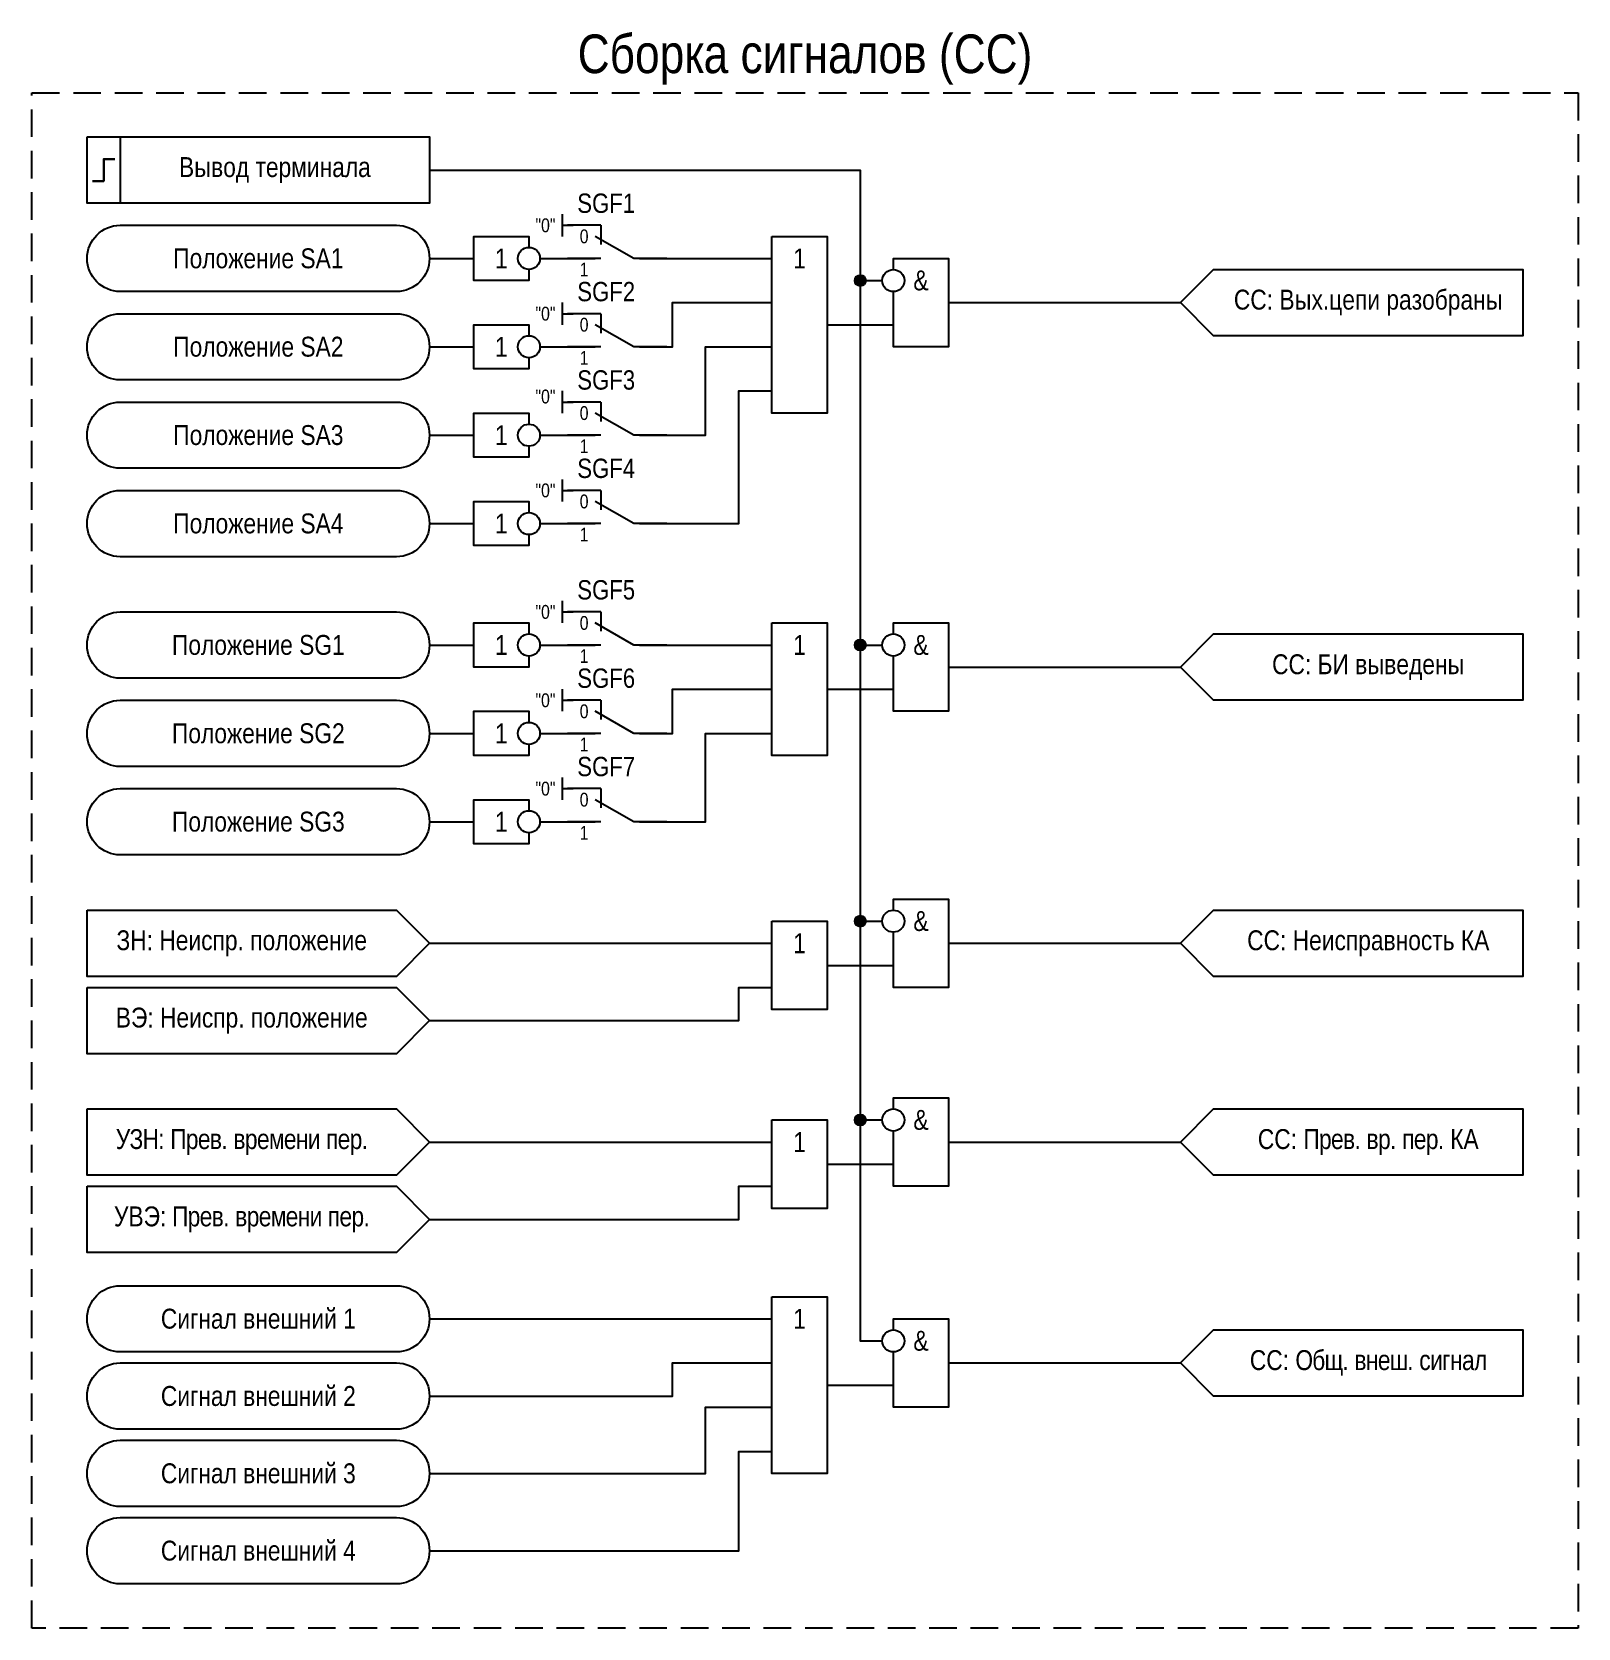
# Model space of a CAD drawing. Header units: millimetres. Extents: x 0 to 539, y 0 to 411.
# Drawn here: x 285 to 425, y 0 to 144.5 of the extents above; entities that cross this region are included whole.
import ezdxf
from ezdxf.enums import TextEntityAlignment as Align

# ---------------------------------------------------------------- set-up
doc = ezdxf.new("R2010")
doc.units = ezdxf.units.MM
doc.linetypes.add('штриховая2', pattern=[0.375, 0.25, -0.125])
doc.layers.add('TEXT', color=7, linetype='Continuous', lineweight=25)
doc.layers.add('Основная', color=7, linetype='Continuous')
doc.styles.add('2.5_Gost_RD', font='ARIALN.TTF', dxfattribs={"height": 2.5})
doc.styles.add('3.5_Gost_RD', font='ARIALN.TTF', dxfattribs={"height": 3.5})
doc.styles.add('Вывод', font='ARIALN.TTF', dxfattribs={"height": 2.5})
doc.styles.add('Компонент', font='ARIALN.TTF', dxfattribs={"height": 3.5})

# ---------------------------------------------------------------- blocks, each defined once
blk = doc.blocks.new('*U78')
at = {"layer": 'Основная', "ltscale": 0.35}
blk.add_line((6, 6), (6, 2.5), dxfattribs=at)
at = {"layer": 'Основная', "color": 0}
blk.add_line((0, 0), (7, 4), dxfattribs=at)
blk = doc.blocks.new('*U92')
at = {"layer": 'Основная', "color": 0}
for p, q in [((-3, 6), (-9, 6)), ((-3, 0), (-9, 0)), ((9, 0), (3, 0))]:
    blk.add_line(p, q, dxfattribs=at)
at = {"layer": 'Основная', "ltscale": 0.25, "xscale": -1}
blk.add_blockref('*U78', (3, 0), dxfattribs=at)
at = {"layer": 'Основная'}
for tag, height, style, p in [('ОУ', 3.5, 'Компонент', (-2, 10)), ('В1', 2.5, 'Вывод', (-13, 6)), ('В2', 2.5, 'Вывод', (-6, 4)), ('В3', 2.5, 'Вывод', (-6, -2))]:
    blk.add_attdef(tag, text='', height=height, dxfattribs=dict(at, style=style)).set_placement(p, align=Align.MIDDLE_CENTER)
blk = doc.blocks.new('*U89')
at = {"layer": 'Основная', "color": 0}
for p, q in [((-3, 6), (-9, 6)), ((-3, 0), (-9, 0)), ((9, 0), (3, 0))]:
    blk.add_line(p, q, dxfattribs=at)
at = {"layer": 'Основная', "ltscale": 0.25, "xscale": -1}
blk.add_blockref('*U78', (3, 0), dxfattribs=at)
at = {"layer": 'Основная'}
for tag, height, style, p in [('ОУ', 3.5, 'Компонент', (-2, 10)), ('В1', 2.5, 'Вывод', (-13, 6)), ('В2', 2.5, 'Вывод', (-6, 4)), ('В3', 2.5, 'Вывод', (-6, -2))]:
    blk.add_attdef(tag, text='', height=height, dxfattribs=dict(at, style=style)).set_placement(p, align=Align.MIDDLE_CENTER)
blk = doc.blocks.new('*U90')
at = {"layer": 'Основная', "color": 0}
for p, q in [((-3, 6), (-9, 6)), ((-3, 0), (-9, 0)), ((9, 0), (3, 0))]:
    blk.add_line(p, q, dxfattribs=at)
at = {"layer": 'Основная', "ltscale": 0.25, "xscale": -1}
blk.add_blockref('*U78', (3, 0), dxfattribs=at)
at = {"layer": 'Основная'}
for tag, height, style, p in [('ОУ', 3.5, 'Компонент', (-2, 10)), ('В1', 2.5, 'Вывод', (-13, 7)), ('В2', 2.5, 'Вывод', (-6, 4)), ('В3', 2.5, 'Вывод', (-6, -2))]:
    blk.add_attdef(tag, text='', height=height, dxfattribs=dict(at, style=style)).set_placement(p, align=Align.MIDDLE_CENTER)
blk = doc.blocks.new('*U91')
at = {"layer": 'Основная', "color": 0}
for p, q in [((-3, 6), (-9, 6)), ((-3, 0), (-9, 0)), ((9, 0), (3, 0))]:
    blk.add_line(p, q, dxfattribs=at)
at = {"layer": 'Основная', "ltscale": 0.25, "xscale": -1}
blk.add_blockref('*U78', (3, 0), dxfattribs=at)
at = {"layer": 'Основная'}
for tag, height, style, p in [('ОУ', 3.5, 'Компонент', (-2, 10)), ('В1', 2.5, 'Вывод', (-13, 6)), ('В2', 2.5, 'Вывод', (-6, 4)), ('В3', 2.5, 'Вывод', (-6, -2))]:
    blk.add_attdef(tag, text='', height=height, dxfattribs=dict(at, style=style)).set_placement(p, align=Align.MIDDLE_CENTER)
blk = doc.blocks.new('*U93')
at = {"layer": 'Основная', "color": 0}
for p, q in [((-3, 6), (-9, 6)), ((-3, 0), (-9, 0)), ((9, 0), (3, 0))]:
    blk.add_line(p, q, dxfattribs=at)
at = {"layer": 'Основная', "ltscale": 0.25, "xscale": -1}
blk.add_blockref('*U78', (3, 0), dxfattribs=at)
at = {"layer": 'Основная'}
for tag, height, style, p in [('ОУ', 3.5, 'Компонент', (-2, 10)), ('В1', 2.5, 'Вывод', (-13, 6)), ('В2', 2.5, 'Вывод', (-6, 4)), ('В3', 2.5, 'Вывод', (-6, -2))]:
    blk.add_attdef(tag, text='', height=height, dxfattribs=dict(at, style=style)).set_placement(p, align=Align.MIDDLE_CENTER)
blk = doc.blocks.new('*U94')
at = {"layer": 'Основная', "color": 0}
for p, q in [((-3, 6), (-9, 6)), ((-3, 0), (-9, 0)), ((9, 0), (3, 0))]:
    blk.add_line(p, q, dxfattribs=at)
at = {"layer": 'Основная', "ltscale": 0.25, "xscale": -1}
blk.add_blockref('*U78', (3, 0), dxfattribs=at)
at = {"layer": 'Основная'}
for tag, height, style, p in [('ОУ', 3.5, 'Компонент', (-2, 10)), ('В1', 2.5, 'Вывод', (-13, 6)), ('В2', 2.5, 'Вывод', (-6, 4)), ('В3', 2.5, 'Вывод', (-6, -2))]:
    blk.add_attdef(tag, text='', height=height, dxfattribs=dict(at, style=style)).set_placement(p, align=Align.MIDDLE_CENTER)
blk = doc.blocks.new('*U95')
at = {"layer": 'Основная', "color": 0}
for p, q in [((-3, 6), (-9, 6)), ((-3, 0), (-9, 0)), ((9, 0), (3, 0))]:
    blk.add_line(p, q, dxfattribs=at)
at = {"layer": 'Основная', "ltscale": 0.25, "xscale": -1}
blk.add_blockref('*U78', (3, 0), dxfattribs=at)
at = {"layer": 'Основная'}
for tag, height, style, p in [('ОУ', 3.5, 'Компонент', (-2, 10)), ('В1', 2.5, 'Вывод', (-13, 6)), ('В2', 2.5, 'Вывод', (-6, 4)), ('В3', 2.5, 'Вывод', (-6, -2))]:
    blk.add_attdef(tag, text='', height=height, dxfattribs=dict(at, style=style)).set_placement(p, align=Align.MIDDLE_CENTER)
blk = doc.blocks.new('Точка')
at = {"ltscale": 100}
h = blk.add_hatch(color=256, dxfattribs=at)
h.dxf.hatch_style = 1
edge = h.paths.add_edge_path()
edge.add_arc((0, 0), 0.5, 0, 360)
blk.add_circle((0, 0), 0.5, dxfattribs=at)

msp = doc.modelspace()

# ---------------------------------------------------------------- linework, layer by layer
at = {"ltscale": 100}
for p, q in [((333, 128), (333, 126)), ((333, 127), (334, 127)), ((333, 120), (333, 118)), ((333, 119), (334, 119)), ((333, 112), (333, 110)), ((333, 111), (334, 111)), ((333, 104), (333, 102)), ((333, 103), (334, 103)), ((333, 93), (333, 91)), ((333, 92), (334, 92)), ((333, 85), (333, 83)), ((333, 84), (334, 84)), ((333, 77), (333, 75)), ((333, 76), (334, 76))]:
    msp.add_line(p, q, dxfattribs=at)
at = {"linetype": 'штриховая2', "ltscale": 10}
msp.add_lwpolyline([(285, 139), (425, 139), (425, 0), (285, 0)], close=True, dxfattribs=at)
at = {"ltscale": 100}
for points in [[(290, 135), (293, 135), (293, 129), (290, 129)], [(290, 135), (321, 135), (321, 129), (290, 129)], [(352, 126), (357, 126), (357, 110), (352, 110)], [(352, 91), (357, 91), (357, 79), (352, 79)], [(352, 64), (357, 64), (357, 56), (352, 56)], [(352, 46), (357, 46), (357, 38), (352, 38)], [(352, 30), (357, 30), (357, 14), (352, 14)]]:
    msp.add_lwpolyline(points, close=True, dxfattribs=at)
at = {"lineweight": 30, "ltscale": 100}
msp.add_lwpolyline([(292.5, 133), (291.5, 133), (291.5, 131), (290.5, 131)], dxfattribs=at)
at = {"ltscale": 100}
for points in [[(321, 132), (360, 132), (360, 122), (362, 122)], [(321, 132), (360, 132), (360, 89), (362, 89)], [(321, 132), (360, 132), (360, 64), (362, 64)], [(321, 132), (360, 132), (360, 46), (362, 46)], [(321, 132), (360, 132), (360, 26), (362, 26)], [(330, 123), (330, 122), (325, 122), (325, 126), (330, 126), (330, 125)], [(321, 124), (325, 124)], [(331, 124), (336, 124)], [(340, 124), (352, 124)], [(363, 123), (363, 124), (368, 124), (368, 116), (363, 116), (363, 121)], [(340, 116), (343, 116), (343, 120), (352, 120)], [(368, 120), (389, 120)], [(330, 115), (330, 114), (325, 114), (325, 118), (330, 118), (330, 117)], [(357, 118), (363, 118)], [(321, 116), (325, 116)], [(331, 116), (336, 116)], [(340, 108), (346, 108), (346, 116), (352, 116)], [(340, 100), (349, 100), (349, 112), (352, 112)], [(330, 107), (330, 106), (325, 106), (325, 110), (330, 110), (330, 109)], [(321, 108), (325, 108)], [(331, 108), (336, 108)], [(330, 99), (330, 98), (325, 98), (325, 102), (330, 102), (330, 101)], [(321, 100), (325, 100)], [(331, 100), (336, 100)], [(330, 88), (330, 87), (325, 87), (325, 91), (330, 91), (330, 90)], [(363, 90), (363, 91), (368, 91), (368, 83), (363, 83), (363, 88)], [(321, 89), (325, 89)], [(331, 89), (336, 89)], [(340, 89), (352, 89)], [(368, 87), (389, 87)], [(340, 81), (343, 81), (343, 85), (352, 85)], [(357, 85), (363, 85)], [(330, 80), (330, 79), (325, 79), (325, 83), (330, 83), (330, 82)], [(321, 81), (325, 81)], [(331, 81), (336, 81)], [(340, 73), (346, 73), (346, 81), (352, 81)], [(330, 72), (330, 71), (325, 71), (325, 75), (330, 75), (330, 74)], [(321, 73), (325, 73)], [(331, 73), (336, 73)], [(363, 65), (363, 66), (368, 66), (368, 58), (363, 58), (363, 63)], [(321, 62), (352, 62)], [(368, 62), (389, 62)], [(357, 60), (363, 60)], [(321, 55), (349, 55), (349, 58), (352, 58)], [(363, 47), (363, 48), (368, 48), (368, 40), (363, 40), (363, 45)], [(321, 44), (352, 44)], [(368, 44), (389, 44)], [(357, 42), (363, 42)], [(321, 37), (349, 37), (349, 40), (352, 40)], [(321, 28), (352, 28)], [(363, 27), (363, 28), (368, 28), (368, 20), (363, 20), (363, 25)], [(321, 21), (343, 21), (343, 24), (352, 24)], [(368, 24), (389, 24)], [(357, 22), (363, 22)], [(321, 14), (346, 14), (346, 20), (352, 20)], [(321, 7), (349, 7), (349, 16), (352, 16)]]:
    msp.add_lwpolyline(points, dxfattribs=at)
for centre in [(330, 124), (363, 122), (330, 116), (330, 108), (330, 100), (330, 89), (363, 89), (330, 81), (330, 73), (363, 64), (363, 46), (363, 26)]:
    msp.add_circle(centre, 1, dxfattribs=at)
at = {"layer": 'TEXT', "ltscale": 100}
for points in [[(293, 121, -1), (293, 127), (318, 127, -1), (318, 121)], [(293, 113, -1), (293, 119), (318, 119, -1), (318, 113)], [(293, 105, -1), (293, 111), (318, 111, -1), (318, 105)], [(293, 97, -1), (293, 103), (318, 103, -1), (318, 97)], [(293, 86, -1), (293, 92), (318, 92, -1), (318, 86)], [(293, 78, -1), (293, 84), (318, 84, -1), (318, 78)], [(293, 70, -1), (293, 76), (318, 76, -1), (318, 70)], [(293, 25, -1), (293, 31), (318, 31, -1), (318, 25)], [(293, 18, -1), (293, 24), (318, 24, -1), (318, 18)], [(293, 11, -1), (293, 17), (318, 17, -1), (318, 11)], [(293, 4, -1), (293, 10), (318, 10, -1), (318, 4)]]:
    msp.add_lwpolyline(points, format="xyb", close=True, dxfattribs=at)
for points in [[(389, 120), (392, 123), (420, 123), (420, 117), (392, 117), (389, 120)], [(389, 87), (392, 90), (420, 90), (420, 84), (392, 84), (389, 87)], [(290, 65), (318, 65), (321, 62), (318, 59), (290, 59), (290, 65)], [(389, 62), (392, 65), (420, 65), (420, 59), (392, 59), (389, 62)], [(290, 58), (318, 58), (321, 55), (318, 52), (290, 52), (290, 58)], [(290, 47), (318, 47), (321, 44), (318, 41), (290, 41), (290, 47)], [(389, 44), (392, 47), (420, 47), (420, 41), (392, 41), (389, 44)], [(290, 40), (318, 40), (321, 37), (318, 34), (290, 34), (290, 40)], [(389, 24), (392, 27), (420, 27), (420, 21), (392, 21), (389, 24)]]:
    msp.add_lwpolyline(points, dxfattribs=at)

# ---------------------------------------------------------------- block references
at = {"ltscale": 100}
for p in [(360, 122), (360, 89), (360, 64), (360, 46)]:
    msp.add_blockref('Точка', p, dxfattribs=at)
at = {"layer": 'Основная', "ltscale": 0.25, "xscale": 0.5, "yscale": 0.5, "zscale": 0.5}
for name, p, values in [('*U92', (338, 124), {'ОУ': 'SGF1', 'В1': '"0"', 'В2': '0', 'В3': '1'}), ('*U89', (338, 116), {'ОУ': 'SGF2', 'В1': '"0"', 'В2': '0', 'В3': '1'}), ('*U90', (338, 108), {'ОУ': 'SGF3', 'В1': '"0"', 'В2': '0', 'В3': '1'}), ('*U91', (338, 100), {'ОУ': 'SGF4', 'В1': '"0"', 'В2': '0', 'В3': '1'}), ('*U93', (338, 89), {'ОУ': 'SGF5', 'В1': '"0"', 'В2': '0', 'В3': '1'}), ('*U94', (338, 81), {'ОУ': 'SGF6', 'В1': '"0"', 'В2': '0', 'В3': '1'}), ('*U95', (338, 73), {'ОУ': 'SGF7', 'В1': '"0"', 'В2': '0', 'В3': '1'})]:
    msp.add_blockref(name, p, dxfattribs=at).add_auto_attribs(values)

# ---------------------------------------------------------------- texts
at = {"ltscale": 100, "attachment_point": 5}
for s, insert, char_height, width, style in [('Сборка сигналов (СС)', (355, 142), 3.5, 140, '3.5_Gost_RD'), ('1', (327.5, 124), 1.8, 5, '2.5_Gost_RD'), ('1', (354.5, 124), 1.8, 5, '2.5_Gost_RD'), ('&', (365.5, 122), 1.8, 5, '2.5_Gost_RD'), ('1', (327.5, 116), 1.8, 5, '2.5_Gost_RD'), ('1', (327.5, 108), 1.8, 5, '2.5_Gost_RD'), ('1', (327.5, 100), 1.8, 5, '2.5_Gost_RD'), ('1', (327.5, 89), 1.8, 5, '2.5_Gost_RD'), ('1', (354.5, 89), 1.8, 5, '2.5_Gost_RD'), ('&', (365.5, 89), 1.8, 5, '2.5_Gost_RD'), ('1', (327.5, 81), 1.8, 5, '2.5_Gost_RD'), ('1', (327.5, 73), 1.8, 5, '2.5_Gost_RD'), ('&', (365.5, 64), 1.8, 5, '2.5_Gost_RD'), ('1', (354.5, 62), 1.8, 5, '2.5_Gost_RD'), ('&', (365.5, 46), 1.8, 5, '2.5_Gost_RD'), ('1', (354.5, 44), 1.8, 5, '2.5_Gost_RD'), ('1', (354.5, 28), 1.8, 5, '2.5_Gost_RD'), ('&', (365.5, 26), 1.8, 5, '2.5_Gost_RD')]:
    msp.add_mtext(s, dxfattribs=dict(at, insert=insert, char_height=char_height, width=width, style=style))
at = {"layer": 'TEXT', "ltscale": 100, "char_height": 1.8, "width": 28, "attachment_point": 5, "style": '2.5_Gost_RD'}
for s, insert in [('Вывод терминала', (307, 132)), ('Положение SA1', (305.5, 124)), ('СС: Вых.цепи разобраны', (406, 120)), ('Положение SA2', (305.5, 116)), ('Положение SA3', (305.5, 108)), ('Положение SA4', (305.5, 100)), ('Положение SG1', (305.5, 89)), ('СС: БИ выведены', (406, 87)), ('\\pt18;Положение SG2', (305.5, 81)), ('Положение SG3', (305.5, 73)), ('ЗН: Неиспр. положение', (304, 62)), ('СС: Неисправность КА', (406, 62)), ('ВЭ: Неиспр. положение', (304, 55)), ('{\\T0.95;УЗН: Прев. времени пер.}', (304, 44)), ('СС: {\\T0.95;Прев. вр. пер.} КА', (406, 44)), ('УВЭ{\\T0.95;: Прев. времени пер.}', (304, 37)), ('Сигнал внешний 1', (305.5, 28)), ('СС: {\\T0.95;Общ. внеш. сигнал}', (406, 24)), ('Сигнал внешний 2', (305.5, 21)), ('Сигнал внешний 3', (305.5, 14)), ('Сигнал внешний 4', (305.5, 7))]:
    msp.add_mtext(s, dxfattribs=dict(at, insert=insert))

doc.saveas('drawing.dxf')
